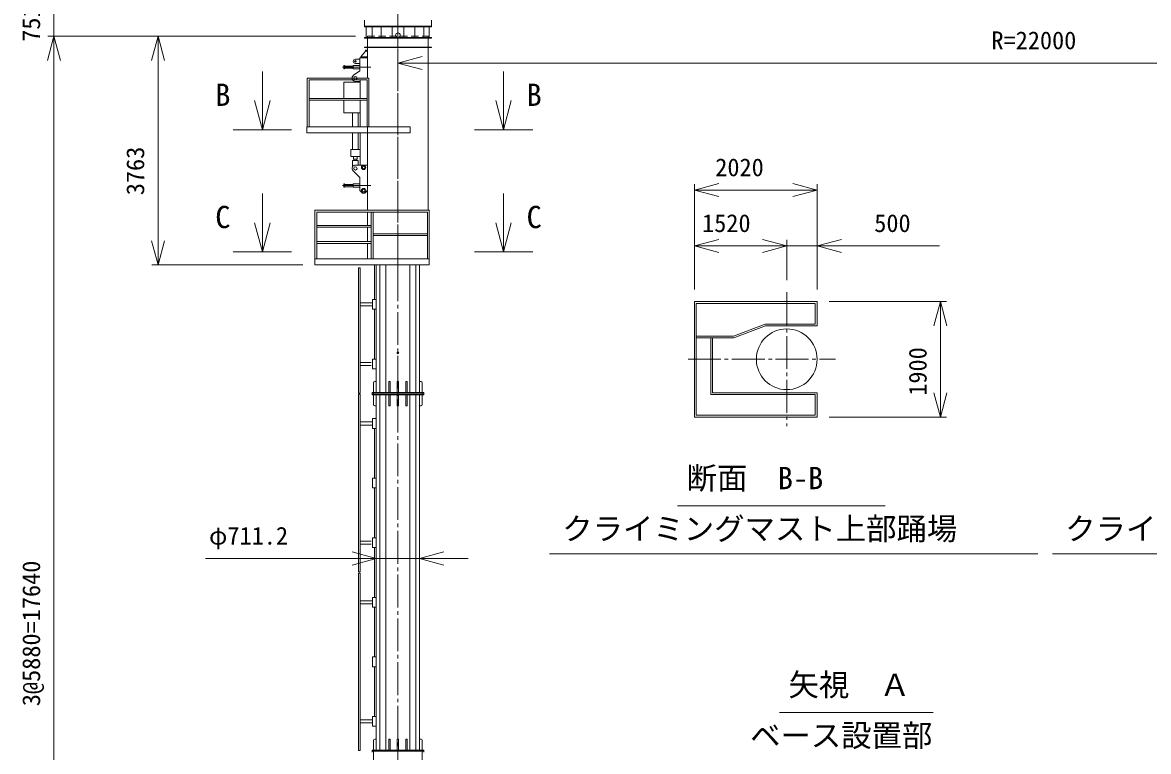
# Model space of a CAD drawing. Units: millimetres, scale not verified. Extents: x -17480 to 17501, y -24773 to 27267.
# Drawn here: x -17479 to 1049, y -2127 to 9864 of the extents above; entities that cross this region are included whole.
import ezdxf
from ezdxf.enums import TextEntityAlignment as Align

# ---------------------------------------------------------------- set-up
doc = ezdxf.new("R2010")
doc.units = ezdxf.units.MM
doc.header["$LTSCALE"] = 60
doc.header["$PDMODE"] = 32
doc.header["$PDSIZE"] = 30
for name, pattern in [('CHAIN2', [12, 9, -1, 1, -1]), ('DASHED2', [3, 2, -1]), ('USER2', [17.25, 15, -0.75, 0.75, -0.75])]:
    doc.linetypes.add(name, pattern=pattern)
for name, color, linetype, lineweight in [('0-0_0', 7, 'Continuous', 18), ('0-1_Defpoints', 3, 'USER2', 18), ('0-2_05 寸法', 7, 'Continuous', 18), ('0-3_10 当社外形線', 3, 'Continuous', 18), ('0-4_12 当社中心線', 3, 'CHAIN2', 18), ('0-5_13 当社破線', 3, 'DASHED2', 18)]:
    doc.layers.add(name, color=color, linetype=linetype, lineweight=lineweight)
doc.styles.add('ＭＳ ゴシック', font='')
doc.styles.get('ＭＳ ゴシック').set_extended_font_data('MS Gothic')

msp = doc.modelspace()

# ---------------------------------------------------------------- linework, layer by layer
at = {"layer": '0-0_0'}
for p, q in [((-13531.74, 8100.68), (-13531.74, 9060.68)), ((-9564.26, 8100.68), (-9564.26, 9060.68)), ((-13660.35, 8580.68), (-13531.74, 8100.68)), ((-13403.12, 8580.68), (-13531.74, 8100.68)), ((-9692.88, 8580.68), (-9564.26, 8100.68)), ((-9435.65, 8580.68), (-9564.26, 8100.68)), ((-14011.74, 8100.68), (-13051.74, 8100.68)), ((-10044.26, 8100.68), (-9084.26, 8100.68)), ((-13531.74, 6089.79), (-13531.74, 7049.79)), ((-9564.26, 6089.79), (-9564.26, 7049.79)), ((-13660.35, 6569.79), (-13531.74, 6089.79)), ((-13403.12, 6569.79), (-13531.74, 6089.79)), ((-9692.88, 6569.79), (-9564.26, 6089.79)), ((-9435.65, 6569.79), (-9564.26, 6089.79)), ((-14011.74, 6089.79), (-13051.74, 6089.79)), ((-10044.26, 6089.79), (-9084.26, 6089.79))]:
    msp.add_line(p, q, dxfattribs=at)
at = {"layer": '0-1_Defpoints'}
for p, q in [((-11312.13, 9805.68), (-11291.34, 9805.68)), ((-11301.73, 9795.28), (-11301.73, 9816.08)), ((-11310.57, 5875.68), (-11292.9, 5875.68)), ((-11301.73, 5866.84), (-11301.73, 5884.51))]:
    msp.add_line(p, q, dxfattribs=at)
at = {"layer": '0-2_05 寸法'}
for p, q in [((-16961.6, 10389.18), (-16961.6, 9638.18)), ((-12001.74, 9638.18), (-17061.6, 9638.18)), ((-12001.74, 9638.18), (-17061.6, 9638.18)), ((-16961.6, 9638.18), (-16961.6, 9238.18)), ((-16961.6, 9638.18), (-16961.6, 9238.18)), ((-12001.74, 9638.18), (-15349.04, 9638.18)), ((-15249.04, 9638.18), (-15249.04, 9238.18)), ((-11301.73, 9438.18), (-11301.73, 9096.56)), ((-16961.6, 9238.18), (-16961.6, 8838.18)), ((-16961.6, 9238.18), (-16961.6, -7601.83)), ((-15249.04, 9238.18), (-15249.04, 6275.68)), ((-11301.73, 9196.56), (-10901.73, 9196.56)), ((10298.27, 9196.56), (-10901.73, 9196.56)), ((-6423.19, 5474.89), (-6423.19, 7207.69)), ((-6423.19, 7107.69), (-6023.19, 7107.69)), ((-6023.19, 7107.69), (-4803.19, 7107.69)), ((-4403.19, 7107.69), (-4803.19, 7107.69)), ((-4403.19, 5474.89), (-4403.19, 7207.69)), ((-15249.04, 5875.68), (-15249.04, 6275.68)), ((-6423.19, 5474.89), (-6423.19, 6289.59)), ((-6423.19, 6189.59), (-6023.19, 6189.59)), ((-5303.19, 6189.59), (-6023.19, 6189.59)), ((-5303.19, 6189.59), (-5703.19, 6189.59)), ((-4903.19, 6189.59), (-5303.19, 6189.59)), ((-4903.19, 6189.59), (-5303.19, 6189.59)), ((-4903.19, 5625.96), (-4903.19, 6289.59)), ((-4903.19, 5625.96), (-4903.19, 6289.59)), ((-4903.19, 6189.59), (-4403.19, 6189.59)), ((-4403.19, 5474.89), (-4403.19, 6289.59)), ((-4403.19, 6189.59), (-4003.19, 6189.59)), ((-4003.19, 6189.59), (-2389.86, 6189.59)), ((-12866.73, 5875.68), (-15349.04, 5875.68)), ((-4203.19, 5274.89), (-2273.86, 5274.89)), ((-2373.86, 5274.89), (-2373.86, 4874.89)), ((-2373.86, 4874.89), (-2373.86, 3774.89)), ((-2373.86, 3374.89), (-2373.86, 3774.89)), ((-4203.19, 3374.89), (-2273.86, 3374.89)), ((-6701.18, 1916.52), (-3282.23, 1916.52)), ((-11657.33, 1018.18), (-11657.33, 1147.58)), ((-10946.13, 1018.18), (-10946.13, 1147.58)), ((-8808.93, 1125.51), (-771.16, 1125.51)), ((-532.87, 1125.51), (7504.9, 1125.51)), ((-12057.33, 1047.58), (-14470.67, 1047.58)), ((-11657.33, 1047.58), (-12057.33, 1047.58)), ((-10946.13, 1047.58), (-11657.33, 1047.58)), ((-10946.13, 1047.58), (-10546.13, 1047.58)), ((-10546.13, 1047.58), (-10146.13, 1047.58)), ((-5023.91, -1484.93), (-2491.35, -1484.93))]:
    msp.add_line(p, q, dxfattribs=at)
for points in [[(-17068.78, 9238.18), (-16961.6, 9638.18), (-16854.42, 9238.18)], [(-17068.78, 9238.18), (-16961.6, 9638.18), (-16854.42, 9238.18)], [(-15356.22, 9238.18), (-15249.04, 9638.18), (-15141.86, 9238.18)], [(-10901.73, 9089.38), (-11301.73, 9196.56), (-10901.73, 9303.74)], [(-6023.19, 7000.51), (-6423.19, 7107.69), (-6023.19, 7214.87)], [(-4803.19, 7214.87), (-4403.19, 7107.69), (-4803.19, 7000.51)], [(-15141.86, 6275.68), (-15249.04, 5875.68), (-15356.22, 6275.68)], [(-6023.19, 6082.41), (-6423.19, 6189.59), (-6023.19, 6296.77)], [(-5303.19, 6296.77), (-4903.19, 6189.59), (-5303.19, 6082.41)], [(-5303.19, 6296.77), (-4903.19, 6189.59), (-5303.19, 6082.41)], [(-4003.19, 6082.41), (-4403.19, 6189.59), (-4003.19, 6296.77)], [(-2481.04, 4874.89), (-2373.86, 5274.89), (-2266.68, 4874.89)], [(-2266.68, 3774.89), (-2373.86, 3374.89), (-2481.04, 3774.89)], [(-12057.33, 1154.76), (-11657.33, 1047.58), (-12057.33, 940.4)], [(-10546.13, 940.4), (-10946.13, 1047.58), (-10546.13, 1154.76)]]:
    msp.add_lwpolyline(points, dxfattribs=at)
at = {"layer": '0-3_10 当社外形線'}
for p, q in [((-11851.73, 9905.68), (-11851.73, 9805.68)), ((-10751.73, 9905.68), (-10751.73, 9805.68)), ((-11851.73, 9805.68), (-10751.73, 9805.68)), ((-11851.73, 9805.68), (-10751.73, 9805.68)), ((-11851.73, 9805.68), (-11851.73, 9793.68)), ((-11851.73, 9805.68), (-10751.73, 9805.68)), ((-11851.73, 9805.68), (-11851.73, 9793.68)), ((-11851.73, 9793.68), (-10751.73, 9793.68)), ((-11851.73, 9793.68), (-10751.73, 9793.68)), ((-11851.73, 9793.68), (-10751.73, 9793.68)), ((-11821.76, 9617.68), (-11821.76, 9793.68)), ((-11801.74, 9638.18), (-11801.74, 9461.59)), ((-11723.06, 9617.68), (-11723.06, 9793.68)), ((-11576.73, 9617.68), (-11576.73, 9793.68)), ((-11397.83, 9617.68), (-11397.83, 9793.68)), ((-11205.64, 9617.68), (-11205.64, 9793.68)), ((-11025.03, 9617.68), (-11025.03, 9793.68)), ((-10877.8, 9617.68), (-10877.8, 9793.68)), ((-10801.74, 9638.18), (-10801.74, 9459.73)), ((-10784.9, 9617.68), (-10784.9, 9793.68)), ((-10751.73, 9805.68), (-10751.73, 9793.68)), ((-10751.73, 9805.68), (-10751.73, 9793.68)), ((-11851.73, 9617.68), (-11851.73, 9605.68)), ((-11851.73, 9605.68), (-10751.73, 9605.68)), ((-11851.73, 9461.59), (-11851.73, 9450.69)), ((-11851.73, 9450.69), (-10751.73, 9450.69)), ((-10801.74, 9450.58), (-10801.74, 6775.68)), ((-11926.73, 9285.68), (-11801.74, 9285.68)), ((-11911.73, 9300.68), (-11836.73, 9395.68)), ((-11836.73, 9407.68), (-11801.74, 9407.68)), ((-11801.74, 9449), (-11801.74, 8950.68)), ((-12191.73, 9158.18), (-12191.73, 9103.18)), ((-12182.73, 9158.18), (-12191.73, 9158.18)), ((-12182.73, 9103.18), (-12191.73, 9103.18)), ((-12182.73, 9103.18), (-12191.73, 9103.18)), ((-12182.73, 9158.18), (-12182.73, 9103.18)), ((-12182.11, 9148.18), (-12036.73, 9148.18)), ((-12182.11, 9113.18), (-12036.73, 9113.18)), ((-12036.73, 9158.18), (-12036.73, 9103.18)), ((-11926.73, 9158.18), (-12036.73, 9158.18)), ((-11926.73, 9103.18), (-12036.73, 9103.18)), ((-11926.73, 9103.18), (-12036.73, 9103.18)), ((-12001.74, 9260.68), (-11926.73, 9260.68)), ((-12001.74, 9190.68), (-11926.73, 9190.68)), ((-12794.69, 8950.68), (-11779.68, 8950.68)), ((-12794.69, 8151.97), (-12794.69, 8950.68)), ((-12764.68, 8920.69), (-11809.69, 8920.69)), ((-12764.68, 8154.58), (-12764.68, 8920.69)), ((-12001.74, 8895.68), (-11921.73, 8895.68)), ((-11921.73, 8920.69), (-11921.73, 8615.68)), ((-11809.69, 8920.69), (-11809.69, 8151.97)), ((-11779.68, 8950.68), (-11779.68, 8151.97)), ((-12191.73, 8885.68), (-11921.73, 8885.68)), ((-12191.73, 8885.68), (-12191.73, 8615.68)), ((-12765.13, 8615.68), (-11811.15, 8615.68)), ((-12765.13, 8585.69), (-11811.15, 8585.69)), ((-12191.73, 8585.69), (-12191.73, 8380.68)), ((-11921.73, 8585.69), (-11921.73, 8150.69)), ((-12191.73, 8380.68), (-11921.73, 8380.68)), ((-12049.24, 8380.68), (-12049.24, 8150.69)), ((-11954.23, 8380.68), (-11954.23, 8150.69)), ((-12801.74, 8150.69), (-11101.74, 8150.69)), ((-12049.24, 8050.68), (-12049.24, 7774.68)), ((-11954.23, 8050.68), (-11954.23, 7774.68)), ((-11921.73, 8050.68), (-11921.73, 7519.68)), ((-11801.74, 8147.79), (-11801.74, 6775.68)), ((-11101.74, 8150.69), (-11101.74, 8050.68)), ((-12076.73, 7774.68), (-12076.73, 7659.68)), ((-12076.73, 7774.68), (-11921.73, 7774.68)), ((-12076.73, 7659.68), (-11921.73, 7659.68)), ((-12026.74, 7614.68), (-12026.74, 7594.68)), ((-11976.73, 7614.68), (-11976.73, 7594.68)), ((-11971.73, 7659.68), (-11971.73, 7614.68)), ((-12049.24, 7594.68), (-12049.24, 7492.41)), ((-11926.73, 7314.68), (-12040.17, 7425.34)), ((-12001.74, 7519.68), (-11801.74, 7519.68)), ((-11926.73, 7314.68), (-11926.73, 7099.68)), ((-12191.73, 7208.18), (-12191.73, 7153.18)), ((-12182.73, 7208.18), (-12191.73, 7208.18)), ((-12182.73, 7153.18), (-12191.73, 7153.18)), ((-12182.73, 7208.18), (-12182.73, 7153.18)), ((-12182.11, 7198.18), (-12036.73, 7198.18)), ((-12182.11, 7163.18), (-12036.73, 7163.18)), ((-12036.73, 7208.18), (-12036.73, 7153.18)), ((-11926.73, 7208.18), (-12036.73, 7208.18)), ((-11926.73, 7153.18), (-12036.73, 7153.18)), ((-11886.73, 7059.68), (-11926.73, 7099.68)), ((-11886.73, 7059.68), (-11846.73, 7059.68)), ((-11846.73, 7059.68), (-11801.74, 7099.68)), ((-12666.73, 6775.68), (-10786.73, 6775.68)), ((-12636.73, 6745.68), (-10816.73, 6745.68)), ((-12636.73, 6745.68), (-12636.73, 5975.67)), ((-11801.74, 6745.68), (-11801.74, 6525.68)), ((-11741.74, 6745.68), (-11741.74, 5975.67)), ((-11711.74, 6745.68), (-11711.74, 5975.67)), ((-10816.73, 6745.68), (-10816.73, 5975.67)), ((-10786.73, 6775.68), (-10786.73, 5875.68)), ((-12636.73, 6525.68), (-11741.61, 6525.68)), ((-12636.73, 6495.68), (-11741.61, 6495.68)), ((-11801.74, 6495.68), (-11801.74, 6260.68)), ((-11712.34, 6360.68), (-10821.13, 6360.68)), ((-11711.63, 6390.67), (-10821.13, 6390.67)), ((-11301.73, 5375.68), (-11301.73, 6375.68)), ((-11301.73, 5375.68), (-11301.73, 6375.68)), ((-11301.73, 5375.68), (-11301.73, 6375.68)), ((-12636.73, 6260.68), (-11742.37, 6260.68)), ((-12636.73, 6230.68), (-11746.81, 6230.68)), ((-11801.74, 6230.68), (-11801.74, 5975.67)), ((-12666.73, 5975.67), (-10789.92, 5975.67)), ((-11951.74, 5828.18), (-11921.73, 5828.18)), ((-11951.74, 5828.18), (-11951.74, 3768.18)), ((-11921.73, 5828.18), (-11921.73, 3768.18)), ((-11801.73, 5875.68), (-10801.73, 5875.68)), ((-11801.73, 5875.68), (-10801.73, 5875.68)), ((-11801.73, 5875.68), (-10801.73, 5875.68)), ((-11687.34, 5875.68), (-11687.34, 5312.37)), ((-11657.33, 5875.68), (-11657.33, 3777.19)), ((-11596.74, 5875.68), (-11596.74, 3777.19)), ((-11501.58, 3780.16), (-11501.58, 5875.68)), ((-11107.5, 3782), (-11107.5, 5875.68)), ((-11006.74, 5875.68), (-11006.74, 3777.19)), ((-10946.13, 5875.68), (-10946.13, 3777.19)), ((-11919.06, 5253.18), (-11723.84, 5253.18)), ((-11919.06, 5203.19), (-11723.84, 5203.19)), ((-11721.74, 5308.19), (-11721.74, 5148.19)), ((-11721.74, 5308.19), (-11658.98, 5308.19)), ((-11721.74, 5308.19), (-11721.74, 5148.19)), ((-11721.74, 5308.19), (-11658.98, 5308.19)), ((-6423.19, 5274.89), (-6423.19, 3374.89)), ((-6423.19, 5274.89), (-4403.19, 5274.89)), ((-6393.19, 5244.89), (-6393.19, 3404.89)), ((-6393.19, 5244.89), (-4433.19, 5244.89)), ((-4433.19, 5244.89), (-4433.19, 4904.89)), ((-4403.19, 5274.89), (-4403.19, 4874.89)), ((-11721.74, 5148.19), (-11658.98, 5148.19)), ((-11721.74, 5148.19), (-11658.98, 5148.19)), ((-11687.34, 5149.1), (-11687.34, 4339.07)), ((-11687.34, 5147.99), (-11687.34, 4329.77)), ((-5778.76, 4704.89), (-5258.76, 4904.89)), ((-5773.19, 4674.89), (-5253.19, 4874.89)), ((-5258.76, 4904.89), (-4433.19, 4904.89)), ((-5253.19, 4874.89), (-4403.19, 4874.89)), ((-6393.19, 4704.89), (-5778.76, 4704.89)), ((-6393.19, 4674.89), (-5773.19, 4674.89)), ((-6153.19, 4674.89), (-6153.19, 3744.89)), ((-6123.19, 4674.89), (-6123.19, 3774.89)), ((-11916.98, 4273.18), (-11739.35, 4273.18)), ((-11721.74, 4328.19), (-11721.74, 4168.19)), ((-11721.74, 4328.19), (-11658.98, 4328.19)), ((-11721.74, 4328.19), (-11721.74, 4168.19)), ((-11721.74, 4328.19), (-11658.98, 4328.19)), ((-11916.98, 4223.19), (-11739.35, 4223.19)), ((-11721.74, 4168.19), (-11658.98, 4168.19)), ((-11721.74, 4168.19), (-11658.98, 4168.19)), ((-11701.74, 3758.19), (-11701.74, 3938.19)), ((-11657.41, 3958.18), (-11681.73, 3958.18)), ((-11431.74, 3958.18), (-11451.73, 3958.18)), ((-11451.73, 3958.18), (-11451.73, 3777.67)), ((-11431.74, 3958.18), (-11431.74, 3777.18)), ((-11291.73, 3958.18), (-11311.73, 3958.18)), ((-11311.73, 3958.18), (-11311.73, 3776.95)), ((-11291.73, 3958.18), (-11291.73, 3777.67)), ((-11151.74, 3958.18), (-11171.74, 3958.18)), ((-11171.74, 3958.18), (-11171.74, 3777.67)), ((-11151.74, 3958.18), (-11151.74, 3778.38)), ((-10921.74, 3958.18), (-10947.39, 3958.18)), ((-10901.73, 3758.19), (-10901.73, 3938.19)), ((-11951.74, 3768.18), (-11921.73, 3768.18)), ((-11951.74, 3748.18), (-11951.74, 828.18)), ((-11951.74, 3748.18), (-11921.73, 3748.18)), ((-11951.74, 3748.18), (-11921.73, 3748.18)), ((-11921.73, 3748.18), (-11921.73, 828.18)), ((-11725.73, 3777.19), (-10877.73, 3777.19)), ((-11725.73, 3758.18), (-11725.73, 3777.19)), ((-11725.73, 3758.18), (-10901.73, 3758.18)), ((-11725.73, 3739.18), (-11725.73, 3758.18)), ((-11725.73, 3758.18), (-10877.73, 3758.18)), ((-11725.73, 3739.18), (-10877.73, 3739.18)), ((-11701.74, 3777.19), (-10901.73, 3777.19)), ((-11701.74, 3758.18), (-11701.74, 3578.18)), ((-11657.33, 3739.18), (-11657.33, -2102.82)), ((-11596.74, 3739.18), (-11596.74, -2102.69)), ((-11501.58, -2102.69), (-11501.58, 3737.99)), ((-11451.73, 3558.18), (-11451.73, 3738.7)), ((-11451.73, 3558.18), (-11451.73, 3738.7)), ((-11431.74, 3558.18), (-11431.74, 3739.18)), ((-11431.74, 3558.18), (-11431.74, 3739.18)), ((-11311.73, 3558.18), (-11311.73, 3739.42)), ((-11311.73, 3558.18), (-11311.73, 3739.41)), ((-11291.73, 3558.18), (-11291.73, 3738.7)), ((-11291.73, 3558.18), (-11291.73, 3738.7)), ((-11171.74, 3558.18), (-11171.74, 3738.7)), ((-11171.74, 3558.18), (-11171.74, 3738.7)), ((-11151.74, 3558.18), (-11151.74, 3737.98)), ((-11151.74, 3558.18), (-11151.74, 3737.98)), ((-11107.5, -2102.69), (-11107.5, 3737.99)), ((-11006.74, 3739.18), (-11006.74, -2102.69)), ((-10946.13, 3739.18), (-10946.13, -2102.82)), ((-10901.73, 3758.18), (-10901.73, 3578.18)), ((-10877.73, 3758.18), (-10877.73, 3777.19)), ((-10877.73, 3739.18), (-10877.73, 3758.18)), ((-6153.19, 3744.89), (-4433.19, 3744.89)), ((-6123.19, 3774.89), (-4403.19, 3774.89)), ((-4433.19, 3744.89), (-4433.19, 3404.89)), ((-4403.19, 3774.89), (-4403.19, 3374.89)), ((-11657.41, 3558.18), (-11681.73, 3558.18)), ((-11657.41, 3558.18), (-11681.73, 3558.18)), ((-11431.74, 3558.18), (-11451.73, 3558.18)), ((-11431.74, 3558.18), (-11451.73, 3558.18)), ((-11291.73, 3558.18), (-11311.73, 3558.18)), ((-11291.73, 3558.18), (-11311.73, 3558.18)), ((-11151.74, 3558.18), (-11171.74, 3558.18)), ((-11151.74, 3558.18), (-11171.74, 3558.18)), ((-10921.74, 3558.18), (-10947.39, 3558.18)), ((-10921.74, 3558.18), (-10947.39, 3558.18)), ((-11721.74, 3348.18), (-11721.74, 3188.18)), ((-11721.74, 3348.18), (-11658.98, 3348.18)), ((-11721.74, 3348.18), (-11721.74, 3188.18)), ((-11721.74, 3348.18), (-11658.98, 3348.18)), ((-11721.74, 3348.18), (-11721.74, 3188.18)), ((-11721.74, 3348.18), (-11658.98, 3348.18)), ((-6423.19, 3374.89), (-4403.19, 3374.89)), ((-6393.19, 3404.89), (-4433.19, 3404.89)), ((-11916.98, 3293.18), (-11730, 3293.18)), ((-11916.98, 3293.18), (-11730, 3293.18)), ((-11916.98, 3243.18), (-11730, 3243.18)), ((-11916.98, 3243.18), (-11730, 3243.18)), ((-11721.74, 3188.18), (-11658.98, 3188.18)), ((-11721.74, 3188.18), (-11658.98, 3188.18)), ((-11721.74, 3188.18), (-11658.98, 3188.18)), ((-11687.34, 3186.56), (-11687.34, 2371.64)), ((-11721.74, 2368.18), (-11721.74, 2208.18)), ((-11721.74, 2368.18), (-11658.98, 2368.18)), ((-11721.74, 2208.18), (-11658.98, 2208.18)), ((-11687.34, 2207.98), (-11687.34, 1389.76)), ((-11916.98, 1333.18), (-11739.35, 1333.18)), ((-11721.74, 1388.18), (-11721.74, 1228.18)), ((-11721.74, 1388.18), (-11658.98, 1388.18)), ((-11916.98, 1283.18), (-11739.35, 1283.18)), ((-11721.74, 1228.18), (-11658.98, 1228.18)), ((-11687.34, 1231.23), (-11687.34, 408.85)), ((-11951.74, 828.18), (-11921.73, 828.18)), ((-11951.74, 808.18), (-11951.74, -2111.82)), ((-11951.74, 808.18), (-11921.73, 808.18)), ((-11921.73, 808.18), (-11921.73, -2111.82)), ((-11721.74, 408.18), (-11721.74, 248.18)), ((-11721.74, 408.18), (-11658.98, 408.18)), ((-11721.74, 408.18), (-11721.74, 248.18)), ((-11721.74, 408.18), (-11658.98, 408.18)), ((-11916.98, 353.17), (-11730, 353.17)), ((-11916.98, 303.18), (-11730, 303.18)), ((-11721.74, 248.18), (-11658.98, 248.18)), ((-11721.74, 248.18), (-11658.98, 248.18)), ((-11687.34, 246.56), (-11687.34, -568.37)), ((-11721.74, -571.82), (-11721.74, -731.82)), ((-11721.74, -571.82), (-11658.98, -571.82)), ((-11721.74, -571.82), (-11721.74, -731.82)), ((-11721.74, -571.82), (-11658.98, -571.82)), ((-11721.74, -731.82), (-11658.98, -731.82)), ((-11721.74, -731.82), (-11658.98, -731.82)), ((-11687.34, -732.02), (-11687.34, -1550.24)), ((-11916.98, -1606.82), (-11723.97, -1606.82)), ((-11916.98, -1656.82), (-11727.3, -1656.82)), ((-11721.74, -1551.82), (-11721.74, -1711.82)), ((-11721.74, -1551.82), (-11658.98, -1551.82)), ((-11721.74, -1551.82), (-11721.74, -1711.83)), ((-11721.74, -1551.82), (-11658.98, -1551.82)), ((-11721.74, -1711.82), (-11658.98, -1711.82)), ((-11721.74, -1711.83), (-11658.98, -1711.83)), ((-11701.74, -1943.86), (-11701.74, -2121.82)), ((-11657.41, -1921.82), (-11681.73, -1921.82)), ((-11431.74, -1921.82), (-11451.73, -1921.82)), ((-11451.73, -1921.82), (-11451.73, -2102.33)), ((-11431.74, -1921.82), (-11431.74, -2102.83)), ((-11291.73, -1921.82), (-11311.73, -1921.82)), ((-11311.73, -1921.82), (-11311.73, -2103.06)), ((-11291.73, -1921.82), (-11291.73, -2102.33)), ((-11151.74, -1921.82), (-11171.74, -1921.82)), ((-11171.74, -1921.82), (-11171.74, -2102.33)), ((-11151.74, -1921.82), (-11151.74, -2101.62)), ((-10921.74, -1921.82), (-10947.39, -1921.82)), ((-10901.73, -1943.86), (-10901.73, -2121.82)), ((-11951.74, -2111.82), (-11921.73, -2111.82)), ((-11725.73, -2102.82), (-10877.73, -2102.82)), ((-11725.73, -2140.83), (-11725.73, -2102.82)), ((-11725.73, -2121.82), (-10877.73, -2121.82)), ((-11701.73, -2121.82), (-11701.73, -2301.82)), ((-10901.72, -2121.82), (-10901.72, -2301.82)), ((-10877.73, -2140.83), (-10877.73, -2102.82))]:
    msp.add_line(p, q, dxfattribs=at)
for points in [[(-11851.73, 9617.68), (-10751.73, 9617.68), (-10751.73, 9605.68)], [(-11851.73, 9459.68), (-10751.73, 9459.68), (-10751.73, 9450.69)], [(-11926.73, 9285.68), (-11926.73, 9070.68), (-12033.38, 8995.67)], [(-11911.73, 9285.68), (-11911.73, 9300.68), (-11801.74, 9300.68)], [(-11836.73, 9407.68), (-11836.73, 9395.68), (-11801.74, 9395.68)], [(-12801.74, 8150.69), (-12801.74, 8050.68), (-11101.74, 8050.68)], [(-12031.73, 7659.68), (-12031.73, 7614.68), (-11971.73, 7614.68)], [(-12049.24, 7594.68), (-11954.23, 7594.68), (-11954.23, 7520.34)], [(-12666.73, 6775.68), (-12666.73, 5875.68), (-10786.73, 5875.68)]]:
    msp.add_lwpolyline(points, dxfattribs=at)
for centre, radius in [((-11301.73, 9655.18), 37.5), ((-12001.74, 9225.68), 12.5), ((-12001.74, 8950.68), 27.5), ((-12001.74, 7464.68), 27.5), ((-11866.73, 7479.68), 35), ((-11866.73, 7479.68), 20), ((-11866.73, 7099.68), 35), ((-11866.73, 7099.68), 20), ((-4903.19, 4324.89), 500)]:
    msp.add_circle(centre, radius, dxfattribs=at)
for centre, radius, start, end in [((-12001.74, 9225.68), 35, 90, 270), ((-12001.74, 8950.68), 55, 125.12295, 270), ((-12001.74, 7464.68), 55, 84.82983, 225.67257), ((-11681.73, 3938.19), 20, 90, 180), ((-10921.74, 3938.19), 20, 0, 90), ((-11681.73, 3578.18), 20, 180, 270), ((-11681.73, 3578.18), 20, 180, 270), ((-11681.73, 3578.18), 20, 180, 270), ((-10921.74, 3578.18), 20, 270, 0), ((-10921.74, 3578.18), 20, 270, 0), ((-10921.74, 3578.18), 20, 270, 0), ((-11681.73, -1941.82), 20, 90, 180), ((-11681.73, -1941.82), 20, 90, 180), ((-10921.74, -1941.82), 20, 0, 90), ((-10921.74, -1941.82), 20, 0, 90)]:
    msp.add_arc(centre, radius, start, end, dxfattribs=at)
msp.add_point((-11301.73, 4431.12), dxfattribs=at)
at = {"layer": '0-4_12 当社中心線'}
for p, q in [((-11301.73, -9118.23), (-11301.73, 12246.01)), ((-11301.73, 9781.57), (-11301.73, 11893.12)), ((-11301.73, 5852.5), (-11301.73, 9827.12)), ((-11746.82, 9130.68), (-12211.97, 9130.68)), ((-12211.97, 7180.68), (-11746.82, 7180.68)), ((-4903.19, 5425.96), (-4903.19, 3223.82)), ((-6525.89, 4324.89), (-4099.09, 4324.89))]:
    msp.add_line(p, q, dxfattribs=at)
at = {"layer": '0-5_13 当社破線'}
msp.add_line((-11801.74, 9638.18), (-10801.74, 9638.18), dxfattribs=at)

# ---------------------------------------------------------------- texts
at = {"layer": '0-0_0', "style": 'ＭＳ ゴシック'}
for s, p in [('B', (-14307.47, 8382.75)), ('B', (-9184.6, 8382.75)), ('C', (-14307.47, 6371.86)), ('C', (-9184.6, 6371.86))]:
    msp.add_text(s, height=366.6, dxfattribs=at).set_placement(p, align=Align.BOTTOM_LEFT)
at = {"layer": '0-2_05 寸法', "style": 'ＭＳ ゴシック'}
for s, p in [('751', (-17101.6, 9547.01)), ('3763', (-15389.04, 7023.59)), ('1900', (-2513.86, 3724.89)), ('3@5880=17640', (-17101.6, -1381.83))]:
    msp.add_text(s, height=293.3, rotation=90, dxfattribs=at).set_placement(p, align=Align.BOTTOM_LEFT)
for s, height, p in [('R=22000', 293.3, (-1535.07, 9336.56)), ('2020', 293.3, (-6079.86, 7247.69)), ('1520', 293.3, (-6296.52, 6329.59)), ('500', 293.3, (-3463.19, 6329.59)), ('断面\u3000B-B', 366.6, (-6551.03, 2077.72)), ('クライミングマスト上部踊場', 366.6, (-8597.69, 1244.39)), ('クライミングマスト下部踊場', 366.6, (-321.64, 1244.39)), ('φ711.2', 293.3, (-14410.67, 1187.58)), ('矢視\u3000Ａ', 366.6, (-4873.75, -1323.73)), ('ベース設置部', 366.6, (-5507.08, -2157.06))]:
    msp.add_text(s, height=height, dxfattribs=at).set_placement(p, align=Align.BOTTOM_LEFT)

doc.saveas('drawing.dxf')
